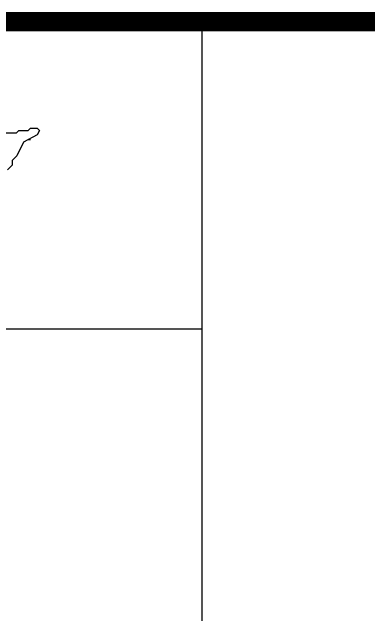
# Model space of a CAD drawing. Header units: millimetres. Extents: x 127 to 2034, y 513 to 812.
# Drawn here: x 1888.95 to 1898.25, y 549.43 to 565.13 of the extents above; entities that cross this region are included whole.
import ezdxf

# ---------------------------------------------------------------- set-up
doc = ezdxf.new("R2010")
doc.units = ezdxf.units.MM

msp = doc.modelspace()

# ---------------------------------------------------------------- linework, layer by layer
at = {"color": 144}
msp.add_line((1798.615, 556.883), (1893.905, 556.883), dxfattribs=at)
at = {"color": 144, "const_width": 0.5}
msp.add_lwpolyline([(1843.905, 524.883), (1843.905, 564.883), (2023.905, 564.883)], dxfattribs=at)
at = {"color": 144}
msp.add_lwpolyline([(1893.905, 524.883), (1893.905, 564.883)], dxfattribs=at)
at = {"linetype": 'Continuous'}
for points in [[(1888.77, 561.984), (1889.07, 561.986), (1889.129, 562.046), (1889.369, 562.048), (1889.429, 562.108), (1889.609, 562.11), (1889.669, 562.05), (1889.61, 561.93), (1889.251, 561.747), (1889.074, 561.386), (1888.955, 561.265), (1888.956, 561.145), (1888.836, 561.024)], [(1889.371, 561.808), (1889.431, 561.808), (1889.371, 561.808)]]:
    msp.add_lwpolyline(points, dxfattribs=at)

doc.saveas('drawing.dxf')
